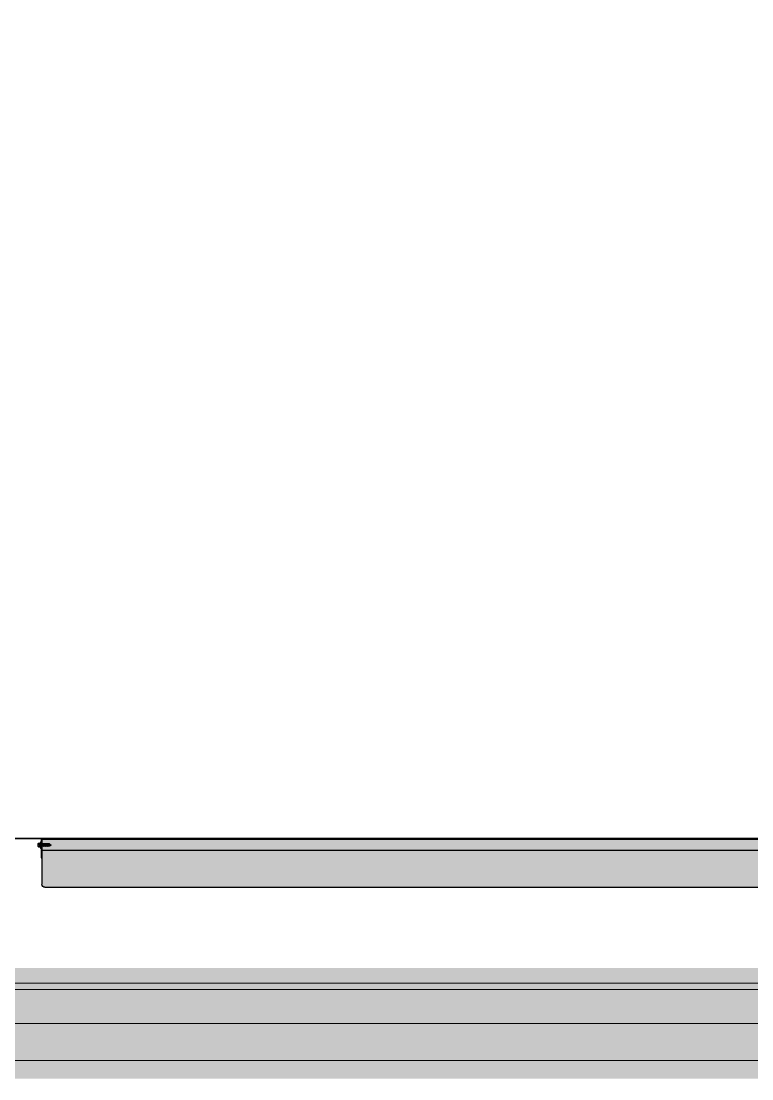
# Model space of a CAD drawing. Header units: millimetres. Extents: x 3546612 to 5615882, y 547008 to 3162891.
# Drawn here: x 5461121 to 5463098, y 2457718 to 2460578 of the extents above; entities that cross this region are included whole.
import ezdxf

# ---------------------------------------------------------------- set-up
doc = ezdxf.new("R2010")
doc.units = ezdxf.units.MM
for name, color, linetype in [('HEB-Angle joint', 1, 'Continuous'), ('HEB-Area(PC Topping)', 3, 'Continuous'), ('XR-평면도$0$A-ELEV-PATT', 9, 'Continuous')]:
    doc.layers.add(name, color=color, linetype=linetype)
for name, color, linetype, lineweight in [('XR-평면도$0$A-CNTL', 9, 'Continuous', 15), ('XR-평면도$0$A-ELEV-LIN2', 9, 'Continuous', 25), ('XR-평면도$0$A-ELEV-LIN3', 9, 'Continuous', 18)]:
    doc.layers.add(name, color=color, linetype=linetype, lineweight=lineweight)

# ---------------------------------------------------------------- blocks, each defined once
blk = doc.blocks.new('XR-평면도$0$중심선(210216)')
at = {"layer": 'XR-평면도$0$A-CNTL', "ltscale": 300}
blk.add_lwpolyline([(-10000, 119000), (186000, 119000)], dxfattribs=at)
blk = doc.blocks.new('XR-평면도$0$스크린+범퍼_기준층(도크레밸러)')
at = {"layer": 'XR-평면도$0$A-ELEV-PATT', "ltscale": 0.002}
h = blk.add_hatch(dxfattribs=at)
h.set_pattern_fill('AR-HBONE', color=256, scale=0.1, angle=450, style=0)
h.set_pattern_definition([(135, (-50954683.464, -21380461.164), (-14.3684097937, 2e-14), [30.48, -10.16]), (225, (-50954690.648, -21380453.98), (-14.3684097937, 2e-14), [30.48, -10.16])])
h.paths.add_polyline_path([(32, -6602), (2, -6602), (2, -10398), (32, -10398)])
h = blk.add_hatch(dxfattribs=at)
h.set_pattern_fill('AR-SAND', color=256, angle=450, style=0)
h.set_pattern_definition([(127.5, (-50954928.292, -21381394.81), (-48.941323733, -1.600031296), [0, -38.608, 0, -43.18, 0, -41.275]), (97.5, (-50954928.29, -21381394.81), (-71.68251006, 44.95232831), [0, -20.828, 0, -34.798, 0, -13.335]), (57.5, (-50954928.292, -21381426.05), (-0.143718468, 79.099237024), [0, -12.7, 0, -45.72, 0, -59.69]), (47.5, (-50954928.29, -21381426.05), (-22.292932326, 76.35564525), [0, -6.35, 0, -29.972, 0, -34.29])])
edge = h.paths.add_edge_path()
edge.add_line((123.7, -6602), (32, -6602))
edge.add_line((32, -6602), (32, -10398))
edge.add_line((32, -10398), (123.7, -10398))
edge.add_arc((123.7, -10389.7), 8.33, 270, 360)
edge.add_line((132, -10389.7), (132, -6610.3))
edge.add_arc((123.7, -6610.3), 8.33, 360, 450)
at = {"layer": 'XR-평면도$0$A-ELEV-LIN3'}
blk.add_line((0, -6600), (0, -10400), dxfattribs=at)
at = {"layer": 'XR-평면도$0$A-ELEV-LIN3', "linetype": 'Continuous'}
blk.add_lwpolyline([(408.8, -619.5), (408.8, -10380.5), (391.3, -10380.5), (391.3, -619.5)], dxfattribs=at)
at = {"layer": 'XR-평면도$0$A-ELEV-PATT'}
for p, q in [((2, -6602), (123.7, -6602)), ((12.4, -6592.5), (12.4, -6596.2)), ((22.9, -6596.2), (12.4, -6596.2)), ((21.8, -6604.2), (13.5, -6600.8)), ((21.8, -6604.2), (13.5, -6600.8)), ((21.8, -6606.1), (13.5, -6602.6)), ((21.8, -6606.1), (13.5, -6602.6)), ((21.8, -6607.9), (13.5, -6604.5)), ((21.8, -6607.9), (13.5, -6604.5)), ((21.8, -6609.7), (13.5, -6606.3)), ((21.8, -6609.7), (13.5, -6606.3)), ((21.8, -6592), (13.6, -6592)), ((14.5, -6600.8), (14.5, -6600)), ((14.5, -6602.6), (14.5, -6601.6)), ((14.5, -6604.5), (14.5, -6603.5)), ((14.5, -6606.3), (14.5, -6605.3)), ((14.5, -6608.1), (14.5, -6607.1)), ((15, -6592.5), (15, -6596.2)), ((21.8, -6602.4), (15.9, -6600)), ((20.4, -6592.5), (20.4, -6596.2)), ((20.8, -6601.6), (20.8, -6600)), ((20.8, -6603.4), (20.8, -6602.4)), ((20.8, -6605.3), (20.8, -6604.2)), ((20.8, -6607.1), (20.8, -6606.1)), ((22.9, -6592.5), (22.9, -6596.2)), ((32, -6602), (32, -10398)), ((21.8, -6611.6), (13.5, -6608.1)), ((21.8, -6611.6), (13.5, -6608.1)), ((21.8, -6613.4), (13.5, -6610)), ((21.8, -6613.4), (13.5, -6610)), ((21.8, -6615.2), (13.5, -6611.8)), ((21.8, -6615.2), (13.5, -6611.8)), ((21.8, -6617.1), (13.5, -6613.6)), ((21.8, -6617.1), (13.5, -6613.6)), ((21.8, -6618.9), (13.5, -6615.5)), ((21.8, -6618.9), (13.5, -6615.5)), ((16.6, -6618.6), (13.5, -6617.3)), ((16.6, -6618.6), (13.5, -6617.3)), ((14.5, -6610), (14.5, -6609)), ((14.5, -6611.8), (14.5, -6610.8)), ((14.5, -6613.6), (14.5, -6612.6)), ((14.5, -6615.5), (14.5, -6614.5)), ((14.5, -6617.3), (14.5, -6616.3)), ((14.5, -6622.4), (14.5, -6618.1)), ((20.8, -6608.9), (20.8, -6607.9)), ((20.8, -6610.8), (20.8, -6609.7)), ((20.8, -6612.6), (20.8, -6611.6)), ((20.8, -6614.4), (20.8, -6613.4)), ((20.8, -6616.3), (20.8, -6615.2)), ((20.8, -6618.1), (20.8, -6617.1)), ((20.8, -6622.4), (20.8, -6618.9)), ((132, -6610.3), (132, -10389.7))]:
    blk.add_line(p, q, dxfattribs=at)
at = {"layer": 'XR-평면도$0$A-ELEV-PATT', "ltscale": 0.002}
blk.add_lwpolyline([(52, -10398), (52, -10400), (0, -10400), (0, -6600), (52, -6600), (52, -6602), (2, -6602), (2, -10398)], close=True, dxfattribs=at)
at = {"layer": 'XR-평면도$0$A-ELEV-PATT'}
for points in [[(32, -6602), (2, -6602), (2, -10398), (32, -10398)], [(14.5, -6600.4), (13.5, -6600.8), (14.5, -6600)], [(14.5, -6602.2), (13.5, -6602.6), (14.5, -6601.8)], [(14.5, -6604.1), (13.5, -6604.5), (14.5, -6603.7)], [(14.5, -6605.9), (13.5, -6606.3), (14.5, -6605.5)], [(14.5, -6607.7), (13.5, -6608.1), (14.5, -6607.3)], [(15.1, -6600), (20.8, -6602.4), (21.8, -6602.4), (20.8, -6601.6), (17, -6600)], [(20.8, -6602.8), (21.8, -6602.4), (20.8, -6603.2)], [(20.8, -6604.6), (21.8, -6604.2), (20.8, -6605)], [(20.8, -6604.6), (21.8, -6604.2), (20.8, -6605)], [(20.8, -6606.5), (21.8, -6606.1), (20.8, -6606.9)], [(20.8, -6606.5), (21.8, -6606.1), (20.8, -6606.9)], [(14.5, -6609.6), (13.5, -6610), (14.5, -6609.2)], [(14.5, -6611.4), (13.5, -6611.8), (14.5, -6611)], [(14.5, -6613.2), (13.5, -6613.6), (14.5, -6612.8)], [(14.5, -6615.1), (13.5, -6615.5), (14.5, -6614.7)], [(14.5, -6616.9), (13.5, -6617.3), (14.5, -6616.5)], [(20.8, -6620.3), (16.6, -6618.5), (14.5, -6619.7), (17, -6622.2), (17.7, -6627.2)], [(14.5, -6622.4), (17.7, -6627.2), (20.8, -6622.4)], [(20.8, -6608.3), (21.8, -6607.9), (20.8, -6608.7)], [(20.8, -6608.3), (21.8, -6607.9), (20.8, -6608.7)], [(20.8, -6610.1), (21.8, -6609.7), (20.8, -6610.5)], [(20.8, -6610.1), (21.8, -6609.7), (20.8, -6610.5)], [(20.8, -6612), (21.8, -6611.6), (20.8, -6612.4)], [(20.8, -6612), (21.8, -6611.6), (20.8, -6612.4)], [(20.8, -6613.8), (21.8, -6613.4), (20.8, -6614.2)], [(20.8, -6613.8), (21.8, -6613.4), (20.8, -6614.2)], [(20.8, -6615.6), (21.8, -6615.2), (20.8, -6616)], [(20.8, -6615.6), (21.8, -6615.2), (20.8, -6616)], [(20.8, -6617.5), (21.8, -6617.1), (20.8, -6617.9)], [(20.8, -6617.5), (21.8, -6617.1), (20.8, -6617.9)], [(20.8, -6619.3), (21.8, -6618.9), (20.8, -6619.7)], [(20.8, -6619.3), (21.8, -6618.9), (20.8, -6619.7)]]:
    blk.add_lwpolyline(points, dxfattribs=at)
for points in [[(13.4, -6596.2), (22, -6596.2), (26.7, -6599.2), (8.7, -6599.2)], [(8.7, -6599.2), (26.7, -6599.2), (26.7, -6600), (8.7, -6600)], [(13.5, -6600.8), (14.5, -6601.6), (20.8, -6604.2), (21.8, -6604.2), (20.8, -6603.4), (14.5, -6600.8)], [(13.5, -6602.6), (14.5, -6603.5), (20.8, -6606.1), (21.8, -6606.1), (20.8, -6605.3), (14.5, -6602.6)], [(13.5, -6604.5), (14.5, -6605.3), (20.8, -6607.9), (21.8, -6607.9), (20.8, -6607.1), (14.5, -6604.5)], [(13.5, -6606.3), (14.5, -6607.1), (20.8, -6609.7), (21.8, -6609.7), (20.8, -6608.9), (14.5, -6606.3)], [(13.5, -6608.1), (14.5, -6609), (20.8, -6611.6), (21.8, -6611.6), (20.8, -6610.8), (14.5, -6608.1)], [(13.5, -6610), (14.5, -6610.8), (20.8, -6613.4), (21.8, -6613.4), (20.8, -6612.6), (14.5, -6610)], [(13.5, -6611.8), (14.5, -6612.6), (20.8, -6615.2), (21.8, -6615.2), (20.8, -6614.4), (14.5, -6611.8)], [(13.5, -6613.6), (14.5, -6614.5), (20.8, -6617.1), (21.8, -6617.1), (20.8, -6616.3), (14.5, -6613.6)], [(13.5, -6615.5), (14.5, -6616.3), (20.8, -6618.9), (21.8, -6618.9), (20.8, -6618.1), (14.5, -6615.5)], [(13.5, -6617.3), (14.5, -6618.1), (15.6, -6618.6), (16.6, -6618.6), (15.6, -6617.7), (14.5, -6617.3)]]:
    blk.add_lwpolyline(points, close=True, dxfattribs=at)
for centre, radius, start, end in [((13.7, -6593.9), 1.86, 46.9662, 133.0338), ((17.7, -6599.6), 7.61, 69.1195, 110.8805), ((21.7, -6593.9), 1.86, 46.9662, 133.0338), ((123.7, -6610.3), 8.33, 0, 90)]:
    blk.add_arc(centre, radius, start, end, dxfattribs=at)

msp = doc.modelspace()

# ---------------------------------------------------------------- linework, layer by layer
at = {"layer": 'HEB-Angle joint', "const_width": 300}
msp.add_lwpolyline([(5427097.8, 2494208), (5499075, 2494208), (5499075, 2457867.6), (5427097.8, 2457867.6)], close=True, dxfattribs=at)
at = {"layer": 'HEB-Area(PC Topping)'}
msp.add_lwpolyline([(5370975.1, 2535967.6), (5494175.1, 2535967.6), (5494175.1, 2525067.6), (5499175.1, 2525067.6), (5499175.1, 2463667.6), (5488125.1, 2463667.6), (5488125.1, 2459167.6), (5487025.1, 2459167.6), (5487025.1, 2458367.6), (5461075.1, 2458367.6), (5461075.1, 2461367.6), (5459075.1, 2461367.6), (5459075.1, 2458367.6), (5443025.1, 2458367.6), (5443025.1, 2457867.6), (5433125.1, 2457867.6), (5433125.1, 2458367.6), (5406075.1, 2458367.6)], dxfattribs=at)
at = {"layer": 'XR-평면도$0$A-ELEV-LIN2'}
msp.add_line((5455125, 2458367.6), (5465025, 2458367.6), dxfattribs=at)
msp.add_line((5455125, 2458367.6), (5465025, 2458367.6), dxfattribs=at)
msp.add_line((5455125, 2458367.6), (5465025, 2458367.6), dxfattribs=at)
at = {"layer": 'XR-평면도$0$A-ELEV-LIN3'}
for points in [[(5433125, 2445467.6), (5443025, 2445467.6), (5443025, 2444867.6), (5444125, 2444867.6), (5444125, 2446367.6), (5443025, 2446367.6), (5443025, 2457867.6), (5483675, 2457867.6), (5483675, 2450867.6), (5488125, 2450867.6), (5488125, 2446367.6), (5487025, 2446367.6), (5487025, 2444867.6), (5488125, 2444867.6), (5488125, 2445467.6), (5498175, 2445467.6), (5498175, 2444867.6), (5498475, 2444867.6), (5498475, 2430167.6)], [(5433125, 2445467.6), (5443025, 2445467.6), (5443025, 2444867.6), (5444125, 2444867.6), (5444125, 2446367.6), (5443025, 2446367.6), (5443025, 2457867.6), (5483675, 2457867.6), (5483675, 2450867.6), (5488125, 2450867.6), (5488125, 2446367.6), (5487025, 2446367.6), (5487025, 2444867.6), (5488125, 2444867.6), (5488125, 2445467.6), (5498175, 2445467.6), (5498175, 2444867.6), (5498475.1, 2444867.6), (5498475.1, 2430167.6)], [(5433125, 2445467.6), (5443025, 2445467.6), (5443025, 2444867.6), (5444125, 2444867.6), (5444125, 2446367.6), (5443025, 2446367.6), (5443025, 2457867.6), (5483675, 2457867.6), (5483675, 2450867.6), (5488125, 2450867.6), (5488125, 2446367.6), (5487025, 2446367.6), (5487025, 2444867.6), (5488125, 2444867.6), (5488125, 2445467.6), (5498175, 2445467.6), (5498175, 2444867.6), (5498475.1, 2444867.6), (5498475.1, 2430167.6)], [(5431925, 2444767.6), (5433225, 2444767.6), (5433225, 2445367.6), (5442925, 2445367.6), (5442925, 2444767.6), (5444225, 2444767.6), (5444225, 2446467.6), (5443125, 2446467.6), (5443125, 2457767.6), (5483575, 2457767.6), (5483575, 2450767.6), (5488025, 2450767.6), (5488025, 2446467.6), (5486925, 2446467.6), (5486925, 2444767.6), (5488225, 2444767.6), (5488225, 2445367.6), (5498075, 2445367.6), (5498075, 2444767.6), (5498375, 2444767.6), (5498375, 2430267.6)], [(5431925, 2444767.6), (5433225, 2444767.6), (5433225, 2445367.6), (5442925, 2445367.6), (5442925, 2444767.6), (5444225, 2444767.6), (5444225, 2446467.6), (5443125, 2446467.6), (5443125, 2457767.6), (5483575, 2457767.6), (5483575, 2450767.6), (5488025, 2450767.6), (5488025, 2446467.6), (5486925, 2446467.6), (5486925, 2444767.6), (5488225, 2444767.6), (5488225, 2445367.6), (5498075, 2445367.6), (5498075, 2444767.6), (5498375.1, 2444767.6), (5498375.1, 2430267.6)], [(5431925, 2444767.6), (5433225, 2444767.6), (5433225, 2445367.6), (5442925, 2445367.6), (5442925, 2444767.6), (5444225, 2444767.6), (5444225, 2446467.6), (5443125, 2446467.6), (5443125, 2457767.6), (5483575, 2457767.6), (5483575, 2450767.6), (5488025, 2450767.6), (5488025, 2446467.6), (5486925, 2446467.6), (5486925, 2444767.6), (5488225, 2444767.6), (5488225, 2445367.6), (5498075, 2445367.6), (5498075, 2444767.6), (5498375.1, 2444767.6), (5498375.1, 2430267.6)]]:
    msp.add_lwpolyline(points, dxfattribs=at)

# ---------------------------------------------------------------- block references
at = {"xscale": -1, "rotation": 90}
msp.add_blockref('XR-평면도$0$스크린+범퍼_기준층(도크레밸러)', (5454575, 2458367.6), dxfattribs=at)
msp.add_blockref('XR-평면도$0$스크린+범퍼_기준층(도크레밸러)', (5454575, 2458367.6), dxfattribs=at)
msp.add_blockref('XR-평면도$0$스크린+범퍼_기준층(도크레밸러)', (5454575, 2458367.6), dxfattribs=at)
at = {"layer": 'XR-평면도$0$A-CNTL'}
msp.add_blockref('XR-평면도$0$중심선(210216)', (5322575, 2339367.6), dxfattribs=at)

doc.saveas('drawing.dxf')
